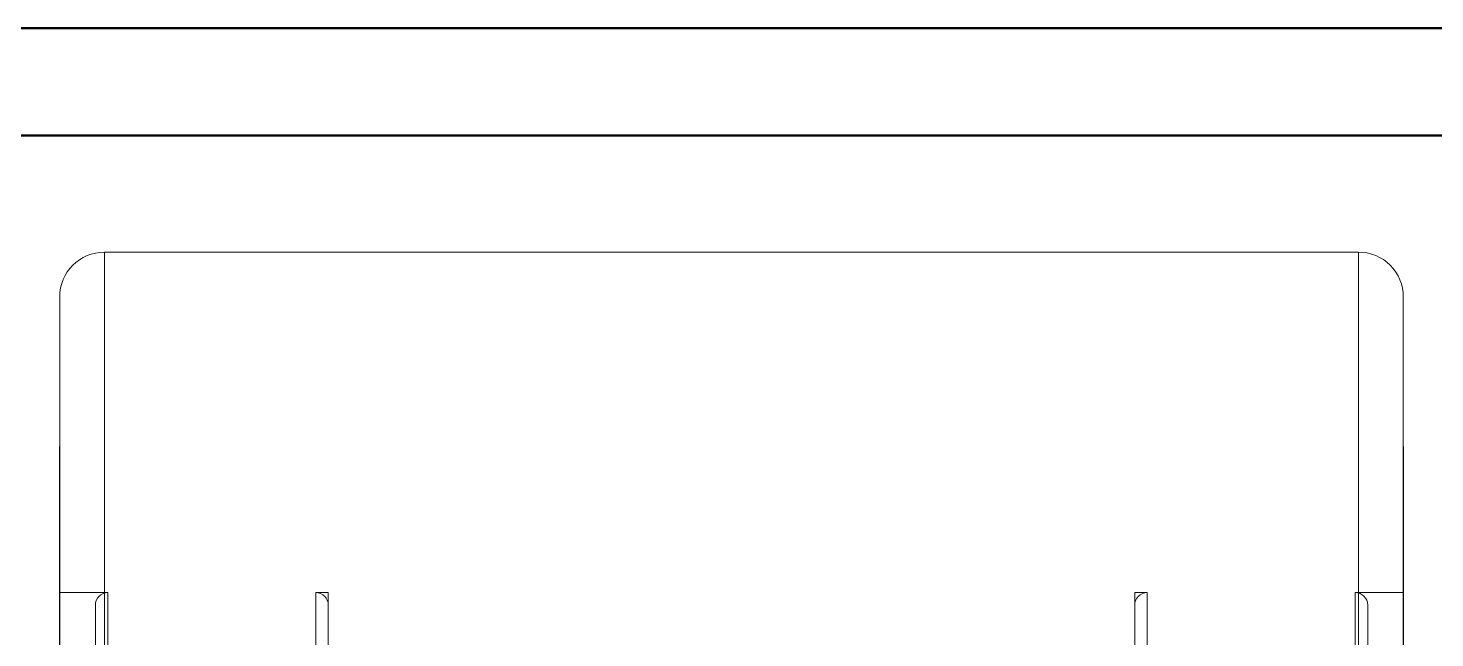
# Model space of a CAD drawing. Header units: millimetres. Extents: x -50460 to 50460, y -35640 to 35640.
# Drawn here: x -35182 to -35103.5, y 25802.9 to 25836.9 of the extents above; entities that cross this region are included whole.
import ezdxf

# ---------------------------------------------------------------- set-up
doc = ezdxf.new("R2010")
doc.units = ezdxf.units.MM
for name, color, linetype, lineweight in [('ACADSichtbare Kanten(DIN_Schmid)', 7, 'Continuous', 50), ('尺寸线层', 4, 'Continuous', 18), ('粗实线层', 7, 'Continuous', 15), ('粗实线层_1', 7, 'Continuous', 15), ('细实线层', 3, 'Continuous', 18)]:
    doc.layers.add(name, color=color, linetype=linetype, lineweight=lineweight)

# ---------------------------------------------------------------- blocks, each defined once
blk = doc.blocks.new('*X983')
at = {"layer": 'ACADSichtbare Kanten(DIN_Schmid)', "linetype": 'Continuous', "lineweight": 50}
for p, q in [((-127.218, 29.411), (-297.218, 29.411)), ((-127.218, 23.411), (-297.218, 23.411))]:
    blk.add_line(p, q, dxfattribs=at)
blk = doc.blocks.new('*X979')
at = {"layer": '粗实线层_1'}
blk.add_blockref('*X983', (306.218, -62.411), dxfattribs=at)
blk = doc.blocks.new('*X985')
at = {"layer": '粗实线层'}
for p, q in [((3.51, -42.5), (3.51, 0)), ((3.51, 0), (3.51, -42.5)), ((3.51, 0), (73.49, 0)), ((73.49, -42.5), (73.49, 0)), ((73.49, 0), (73.49, -42.5)), ((1.01, -42.5), (1.01, -2.5)), ((75.99, -2.5), (75.99, -42.5)), ((1, -42.5), (1, -10.85)), ((1, -10.85), (1.01, -10.85)), ((75.99, -10.85), (76, -10.85)), ((76, -42.5), (76, -10.85)), ((1, -19), (3.7, -19)), ((3.7, -42.5), (3.7, -19)), ((15.3, -19), (15.3, -42.5)), ((15.3, -19), (16, -19)), ((16, -42.5), (16, -19)), ((61, -42.5), (61, -19)), ((61, -19), (61.7, -19)), ((61.7, -42.5), (61.7, -19)), ((73.3, -19), (73.3, -42.5)), ((73.3, -19), (76, -19)), ((3, -42.5), (3, -19.7)), ((74, -19.7), (74, -42.5))]:
    blk.add_line(p, q, dxfattribs=at)
for centre, radius, start, end in [((73.49, -2.5), 2.5, 359.99991, 90), ((3.51, -2.5), 2.5, 90.00004, 179.99998), ((3.7, -19.7), 0.7, 90, 180.00004), ((15.3, -19.7), 0.7, 0.00014, 90), ((61.7, -19.7), 0.7, 90, 180.00004), ((73.3, -19.7), 0.7, 0.00014, 90)]:
    blk.add_arc(centre, radius, start, end, dxfattribs=at)
blk = doc.blocks.new('*X947')
at = {"layer": '粗实线层_1'}
for name, p in [('*X979', (-984, 238)), ('*X985', (-961.5, 192.5))]:
    blk.add_blockref(name, p, dxfattribs=at)
blk = doc.blocks.new('*X805')
at = {"layer": '细实线层'}
blk.add_blockref('*X947', (-1515, 4855), dxfattribs=at)

msp = doc.modelspace()

# ---------------------------------------------------------------- block references
at = {"layer": '尺寸线层'}
msp.add_blockref('*X805', (-32704.742, 20776.945), dxfattribs=at)

doc.saveas('drawing.dxf')
